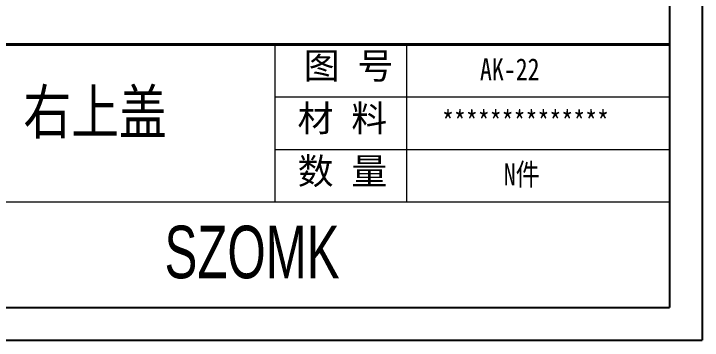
# Model space of a CAD drawing. Header units: inches. Extents: x 1531 to 2581, y 452 to 704.
# Drawn here: x 1692.4 to 1780.4, y 452.3 to 494.1 of the extents above; entities that cross this region are included whole.
import ezdxf

# ---------------------------------------------------------------- set-up
doc = ezdxf.new("R2010")
doc.units = ezdxf.units.IN
doc.header["$LTSCALE"] = 15
doc.layers.add('文字', color=81, linetype='Continuous')
doc.layers.add('粗实线', color=7, linetype='Continuous', lineweight=30)
doc.layers.add('细实线', color=3, linetype='Continuous', lineweight=9)
doc.styles.get("Standard").update_dxf_attribs({"font": 'txt', "bigfont": 'gbcbig.shx'})
doc.styles.add('宋体', font='', dxfattribs={"width": 0.8, "height": 3.5})
doc.styles.add('长仿宋', font='', dxfattribs={"width": 0.7, "height": 4})
doc.styles.get('宋体').set_extended_font_data('SimSun')
doc.styles.get('长仿宋').set_extended_font_data('SimSun')

msp = doc.modelspace()

# ---------------------------------------------------------------- linework, layer by layer
for p, q in [((1780.39, 628.719), (1780.39, 452.319)), ((1776.19, 624.519), (1776.19, 456.519)), ((1535.11, 456.519), (1776.19, 456.519)), ((1530.91, 452.319), (1780.39, 452.319))]:
    msp.add_line(p, q)
at = {"layer": '粗实线', "color": 7, "lineweight": 40}
msp.add_line((1776.19, 490.119), (1675.39, 490.119), dxfattribs=at)
at = {"layer": '细实线', "color": 7}
for p, q in [((1725.79, 490.119), (1725.79, 469.959)), ((1742.59, 490.119), (1742.59, 470.1)), ((1776.19, 483.399), (1725.79, 483.399)), ((1776.19, 476.679), (1725.79, 476.679)), ((1776.19, 469.959), (1624.99, 469.959))]:
    msp.add_line(p, q, dxfattribs=at)

# ---------------------------------------------------------------- texts
at = {"layer": '文字', "color": 0, "attachment_point": 1, "style": '宋体'}
for s, insert, char_height, width in [('{\\H1.111x;AK-22}', (1751.992, 488.363), 2.52, 29.13403), ('右上盖', (1693.657, 484.317), 5.6, 71.59398), ('{\\H1.111x;**************}', (1747.145, 481.643), 2.52, 29.13403), ('{\\H1.111x;N件}', (1755.04, 474.923), 2.52, 29.13403)]:
    msp.add_mtext(s, dxfattribs=dict(at, insert=insert, char_height=char_height, width=width))
at = {"layer": '粗实线', "insert": (1711.692, 466.961), "char_height": 6.72, "width": 75.35815, "attachment_point": 1, "style": '长仿宋'}
msp.add_mtext('{\\fSTXinwei|b0|i0|c134|p2;SZOMK}', dxfattribs=at)
at = {"layer": '细实线', "color": 7, "char_height": 3.36, "attachment_point": 1}
for s, insert, width in [('{\\fSimSun|b0|i0|c134|p54;图 号}', (1729.485, 489.099), 16.8), ('{\\fSimSun|b0|i0|c134|p54;材 料   }', (1728.688, 482.379), 16.8), ('{\\fSimSun|b0|i0|c134|p54;数 量}', (1728.704, 475.626), 15.1809)]:
    msp.add_mtext(s, dxfattribs=dict(at, insert=insert, width=width))

doc.saveas('drawing.dxf')
